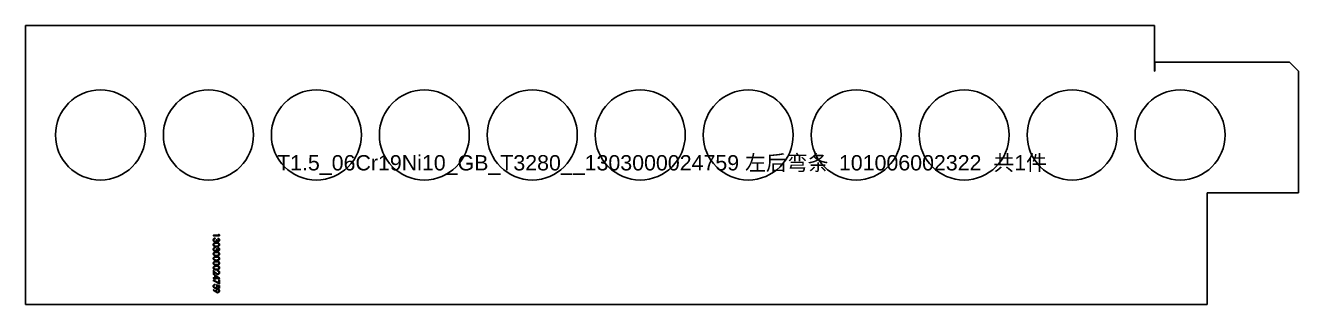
# Model space of a CAD drawing. Extents: x -16 to 22649, y -4599 to 814.
# Drawn here: x 210.8 to 635.3, y -2567.3 to -2474.4 of the extents above; entities that cross this region are included whole.
import ezdxf

# ---------------------------------------------------------------- set-up
doc = ezdxf.new("R2010")
doc.units = 0
doc.header["$MEASUREMENT"] = 0
doc.linetypes.add('CENTERX2', pattern=[20.32, 12.7, -2.54, 2.54, -2.54])
doc.layers.get('0').update_dxf_attribs({"linetype": 'CONTINUOUS'})
for name, color, linetype in [('1', 6, 'CENTERX2'), ('S1', 7, 'CONTINUOUS'), ('SLD-0', 7, 'CONTINUOUS')]:
    doc.layers.add(name, color=color, linetype=linetype)
doc.styles.get("Standard").update_dxf_attribs({"font": 'arial.ttf'})

# ---------------------------------------------------------------- blocks, each defined once
blk = doc.blocks.new('1303000024759_左后弯条_1010060')
at = {"layer": '1', "color": 6, "linetype": 'CONTINUOUS', "flags": 128}
for points in [[(-147.58, -11.74), (-147.58, -12.11), (-147.58, -12.11), (-149.58, -12.11), (-149.58, -12.11), (-149.58, -11.93), (-149.58, -11.93), (-147.78, -11.93), (-147.78, -11.93), (-147.78, -11.62), (-147.78, -11.62), (-147.58, -11.74)], [(-148.04, -13.11), (-148.04, -12.93), (-148.04, -12.93), (-147.98, -12.95), (-147.92, -12.97), (-147.87, -12.99), (-147.82, -13.01), (-147.77, -13.04), (-147.73, -13.07), (-147.69, -13.11), (-147.66, -13.15), (-147.63, -13.19), (-147.6, -13.23), (-147.58, -13.28), (-147.56, -13.32), (-147.54, -13.37), (-147.53, -13.42), (-147.53, -13.47), (-147.53, -13.53), (-147.53, -13.53), (-147.53, -13.6), (-147.54, -13.68), (-147.57, -13.75), (-147.6, -13.82), (-147.64, -13.89), (-147.68, -13.94), (-147.73, -13.99), (-147.79, -14.04), (-147.85, -14.07), (-147.92, -14.09), (-147.98, -14.11), (-148.05, -14.11), (-148.05, -14.11), (-148.11, -14.11), (-148.17, -14.1), (-148.23, -14.08), (-148.28, -14.05), (-148.33, -14.02), (-148.37, -13.98), (-148.42, -13.93), (-148.46, -13.88), (-148.46, -13.88), (-148.49, -13.94), (-148.53, -14), (-148.57, -14.05), (-148.63, -14.09), (-148.63, -14.09), (-148.67, -14.12), (-148.71, -14.15), (-148.75, -14.17), (-148.8, -14.18), (-148.84, -14.2), (-148.89, -14.21), (-148.93, -14.21), (-148.98, -14.21), (-148.98, -14.21), (-149.07, -14.21), (-149.15, -14.19), (-149.23, -14.16), (-149.31, -14.12), (-149.38, -14.07), (-149.44, -14.01), (-149.5, -13.95), (-149.54, -13.87), (-149.58, -13.79), (-149.61, -13.71), (-149.62, -13.62), (-149.63, -13.52), (-149.63, -13.52), (-149.63, -13.46), (-149.62, -13.4), (-149.61, -13.34), (-149.59, -13.28), (-149.57, -13.23), (-149.54, -13.18), (-149.51, -13.13), (-149.48, -13.08), (-149.44, -13.04), (-149.39, -13), (-149.35, -12.97), (-149.29, -12.94), (-149.24, -12.91), (-149.17, -12.89), (-149.11, -12.87), (-149.04, -12.85), (-149.04, -12.85), (-149.04, -13.03), (-149.04, -13.03), (-149.08, -13.05), (-149.13, -13.06), (-149.17, -13.08), (-149.2, -13.1), (-149.24, -13.12), (-149.27, -13.14), (-149.29, -13.17), (-149.32, -13.19), (-149.32, -13.19), (-149.34, -13.22), (-149.36, -13.26), (-149.38, -13.3), (-149.4, -13.34), (-149.41, -13.38), (-149.42, -13.43), (-149.42, -13.47), (-149.42, -13.52), (-149.42, -13.52), (-149.42, -13.58), (-149.42, -13.63), (-149.41, -13.68), (-149.39, -13.73), (-149.37, -13.78), (-149.35, -13.82), (-149.33, -13.86), (-149.3, -13.89), (-149.26, -13.93), (-149.23, -13.96), (-149.2, -13.98), (-149.16, -14), (-149.12, -14.01), (-149.08, -14.02), (-149.04, -14.03), (-149, -14.03), (-149, -14.03), (-148.94, -14.03), (-148.89, -14.02), (-148.84, -13.99), (-148.79, -13.96), (-148.74, -13.93), (-148.7, -13.88), (-148.67, -13.83), (-148.64, -13.78), (-148.63, -13.75), (-148.62, -13.71), (-148.61, -13.67), (-148.6, -13.63), (-148.59, -13.58), (-148.59, -13.53), (-148.58, -13.48), (-148.58, -13.42), (-148.58, -13.42), (-148.37, -13.42), (-148.37, -13.42), (-148.37, -13.49), (-148.36, -13.56), (-148.35, -13.63), (-148.32, -13.69), (-148.3, -13.75), (-148.27, -13.8), (-148.24, -13.84), (-148.2, -13.87), (-148.17, -13.9), (-148.13, -13.92), (-148.09, -13.93), (-148.04, -13.93), (-148.04, -13.93), (-148.01, -13.93), (-147.98, -13.92), (-147.95, -13.92), (-147.93, -13.9), (-147.9, -13.89), (-147.87, -13.87), (-147.85, -13.84), (-147.82, -13.82), (-147.8, -13.79), (-147.78, -13.76), (-147.77, -13.72), (-147.75, -13.69), (-147.74, -13.65), (-147.74, -13.61), (-147.73, -13.57), (-147.73, -13.53), (-147.73, -13.53), (-147.74, -13.46), (-147.75, -13.4), (-147.77, -13.34), (-147.8, -13.28), (-147.82, -13.26), (-147.84, -13.24), (-147.87, -13.21), (-147.9, -13.19), (-147.93, -13.17), (-147.96, -13.15), (-148, -13.13), (-148.04, -13.11)], [(-148.58, -14.39), (-148.48, -14.39), (-148.39, -14.4), (-148.31, -14.4), (-148.23, -14.41), (-148.15, -14.43), (-148.08, -14.44), (-148.02, -14.46), (-147.97, -14.48), (-147.91, -14.5), (-147.86, -14.52), (-147.82, -14.55), (-147.78, -14.58), (-147.74, -14.61), (-147.7, -14.64), (-147.67, -14.68), (-147.64, -14.72), (-147.61, -14.76), (-147.59, -14.8), (-147.57, -14.84), (-147.55, -14.88), (-147.54, -14.92), (-147.53, -14.97), (-147.53, -15.01), (-147.53, -15.06), (-147.53, -15.06), (-147.53, -15.11), (-147.53, -15.16), (-147.54, -15.2), (-147.55, -15.25), (-147.57, -15.29), (-147.59, -15.33), (-147.61, -15.37), (-147.64, -15.41), (-147.67, -15.45), (-147.7, -15.49), (-147.74, -15.52), (-147.78, -15.55), (-147.82, -15.58), (-147.87, -15.61), (-147.92, -15.64), (-147.98, -15.66), (-148.03, -15.68), (-148.1, -15.7), (-148.16, -15.72), (-148.24, -15.73), (-148.32, -15.74), (-148.4, -15.75), (-148.49, -15.75), (-148.58, -15.75), (-148.58, -15.75), (-148.67, -15.75), (-148.76, -15.75), (-148.84, -15.74), (-148.92, -15.73), (-148.99, -15.72), (-149.06, -15.7), (-149.12, -15.68), (-149.18, -15.66), (-149.23, -15.64), (-149.28, -15.61), (-149.33, -15.58), (-149.37, -15.55), (-149.41, -15.52), (-149.45, -15.49), (-149.49, -15.45), (-149.52, -15.41), (-149.54, -15.37), (-149.56, -15.33), (-149.58, -15.29), (-149.6, -15.25), (-149.61, -15.2), (-149.62, -15.16), (-149.63, -15.11), (-149.63, -15.06), (-149.63, -15.06), (-149.63, -15.01), (-149.62, -14.97), (-149.61, -14.92), (-149.6, -14.88), (-149.59, -14.84), (-149.57, -14.8), (-149.54, -14.76), (-149.52, -14.72), (-149.49, -14.68), (-149.46, -14.65), (-149.42, -14.61), (-149.38, -14.58), (-149.34, -14.55), (-149.29, -14.53), (-149.24, -14.5), (-149.19, -14.48), (-149.13, -14.46), (-149.07, -14.44), (-149, -14.43), (-148.93, -14.41), (-148.85, -14.4), (-148.76, -14.4), (-148.67, -14.39), (-148.58, -14.39)], [(-148.04, -16.19), (-148.04, -16.01), (-148.04, -16.01), (-147.98, -16.02), (-147.92, -16.04), (-147.87, -16.06), (-147.82, -16.09), (-147.77, -16.12), (-147.73, -16.15), (-147.69, -16.19), (-147.66, -16.22), (-147.63, -16.27), (-147.6, -16.31), (-147.58, -16.35), (-147.56, -16.4), (-147.54, -16.45), (-147.53, -16.5), (-147.53, -16.55), (-147.53, -16.6), (-147.53, -16.6), (-147.53, -16.68), (-147.54, -16.76), (-147.57, -16.83), (-147.6, -16.9), (-147.64, -16.96), (-147.68, -17.02), (-147.73, -17.07), (-147.79, -17.11), (-147.85, -17.15), (-147.92, -17.17), (-147.98, -17.18), (-148.05, -17.19), (-148.05, -17.19), (-148.11, -17.18), (-148.17, -17.17), (-148.23, -17.15), (-148.28, -17.13), (-148.33, -17.1), (-148.37, -17.06), (-148.42, -17.01), (-148.46, -16.95), (-148.46, -16.95), (-148.49, -17.02), (-148.53, -17.07), (-148.57, -17.13), (-148.63, -17.17), (-148.63, -17.17), (-148.67, -17.2), (-148.71, -17.22), (-148.75, -17.24), (-148.8, -17.26), (-148.84, -17.27), (-148.89, -17.28), (-148.93, -17.29), (-148.98, -17.29), (-148.98, -17.29), (-149.07, -17.28), (-149.15, -17.27), (-149.23, -17.24), (-149.31, -17.2), (-149.38, -17.15), (-149.44, -17.09), (-149.5, -17.02), (-149.54, -16.95), (-149.58, -16.87), (-149.61, -16.78), (-149.62, -16.69), (-149.63, -16.6), (-149.63, -16.6), (-149.63, -16.53), (-149.62, -16.47), (-149.61, -16.41), (-149.59, -16.36), (-149.57, -16.3), (-149.54, -16.25), (-149.51, -16.21), (-149.48, -16.16), (-149.44, -16.12), (-149.39, -16.08), (-149.35, -16.05), (-149.29, -16.02), (-149.24, -15.99), (-149.17, -15.97), (-149.11, -15.95), (-149.04, -15.93), (-149.04, -15.93), (-149.04, -16.11), (-149.04, -16.11), (-149.08, -16.13), (-149.13, -16.14), (-149.17, -16.16), (-149.2, -16.18), (-149.24, -16.2), (-149.27, -16.22), (-149.29, -16.24), (-149.32, -16.27), (-149.32, -16.27), (-149.34, -16.3), (-149.36, -16.34), (-149.38, -16.38), (-149.4, -16.42), (-149.41, -16.46), (-149.42, -16.5), (-149.42, -16.55), (-149.42, -16.6), (-149.42, -16.6), (-149.42, -16.66), (-149.42, -16.71), (-149.41, -16.76), (-149.39, -16.81), (-149.37, -16.85), (-149.35, -16.9), (-149.33, -16.93), (-149.3, -16.97), (-149.26, -17), (-149.23, -17.03), (-149.2, -17.06), (-149.16, -17.08), (-149.12, -17.09), (-149.08, -17.1), (-149.04, -17.11), (-149, -17.11), (-149, -17.11), (-148.94, -17.11), (-148.89, -17.09), (-148.84, -17.07), (-148.79, -17.04), (-148.74, -17), (-148.7, -16.96), (-148.67, -16.91), (-148.64, -16.86), (-148.63, -16.82), (-148.62, -16.79), (-148.61, -16.75), (-148.6, -16.71), (-148.59, -16.66), (-148.59, -16.61), (-148.58, -16.55), (-148.58, -16.5), (-148.58, -16.5), (-148.37, -16.5), (-148.37, -16.5), (-148.37, -16.57), (-148.36, -16.64), (-148.35, -16.71), (-148.32, -16.77), (-148.3, -16.83), (-148.27, -16.88), (-148.24, -16.92), (-148.2, -16.95), (-148.17, -16.98), (-148.13, -16.99), (-148.09, -17), (-148.04, -17.01), (-148.04, -17.01), (-148.01, -17.01), (-147.98, -17), (-147.95, -16.99), (-147.93, -16.98), (-147.9, -16.96), (-147.87, -16.94), (-147.85, -16.92), (-147.82, -16.89), (-147.8, -16.86), (-147.78, -16.83), (-147.77, -16.8), (-147.75, -16.76), (-147.74, -16.73), (-147.74, -16.69), (-147.73, -16.65), (-147.73, -16.61), (-147.73, -16.61), (-147.74, -16.54), (-147.75, -16.47), (-147.77, -16.42), (-147.8, -16.36), (-147.82, -16.34), (-147.84, -16.31), (-147.87, -16.29), (-147.9, -16.27), (-147.93, -16.25), (-147.96, -16.23), (-148, -16.21), (-148.04, -16.19)], [(-148.58, -14.57), (-148.66, -14.57), (-148.73, -14.58), (-148.8, -14.58), (-148.87, -14.59), (-148.93, -14.6), (-148.98, -14.61), (-149.03, -14.62), (-149.08, -14.63), (-149.12, -14.65), (-149.16, -14.67), (-149.19, -14.69), (-149.23, -14.71), (-149.26, -14.73), (-149.29, -14.76), (-149.31, -14.79), (-149.34, -14.81), (-149.37, -14.88), (-149.4, -14.94), (-149.42, -15), (-149.42, -15.07), (-149.42, -15.07), (-149.42, -15.13), (-149.4, -15.2), (-149.38, -15.26), (-149.34, -15.32), (-149.31, -15.35), (-149.29, -15.37), (-149.26, -15.4), (-149.23, -15.42), (-149.2, -15.44), (-149.16, -15.46), (-149.12, -15.48), (-149.08, -15.5), (-149.08, -15.5), (-149.03, -15.51), (-148.97, -15.53), (-148.91, -15.54), (-148.85, -15.55), (-148.79, -15.56), (-148.72, -15.57), (-148.65, -15.57), (-148.58, -15.57), (-148.58, -15.57), (-148.51, -15.57), (-148.44, -15.57), (-148.37, -15.56), (-148.31, -15.56), (-148.25, -15.55), (-148.19, -15.53), (-148.14, -15.52), (-148.09, -15.5), (-148.05, -15.49), (-148.01, -15.47), (-147.97, -15.45), (-147.93, -15.42), (-147.9, -15.4), (-147.87, -15.37), (-147.84, -15.35), (-147.82, -15.32), (-147.78, -15.26), (-147.75, -15.2), (-147.74, -15.13), (-147.73, -15.07), (-147.73, -15.07), (-147.74, -15), (-147.75, -14.94), (-147.78, -14.87), (-147.82, -14.81), (-147.84, -14.79), (-147.87, -14.76), (-147.9, -14.73), (-147.93, -14.71), (-147.96, -14.69), (-148, -14.67), (-148.03, -14.65), (-148.08, -14.63), (-148.12, -14.62), (-148.17, -14.61), (-148.23, -14.6), (-148.29, -14.59), (-148.35, -14.58), (-148.42, -14.58), (-148.5, -14.57), (-148.58, -14.57)], [(-148.58, -17.47), (-148.48, -17.47), (-148.39, -17.47), (-148.31, -17.48), (-148.23, -17.49), (-148.15, -17.5), (-148.08, -17.52), (-148.02, -17.53), (-147.97, -17.55), (-147.91, -17.58), (-147.86, -17.6), (-147.82, -17.63), (-147.78, -17.66), (-147.74, -17.69), (-147.7, -17.72), (-147.67, -17.76), (-147.64, -17.79), (-147.61, -17.83), (-147.59, -17.87), (-147.57, -17.91), (-147.55, -17.96), (-147.54, -18), (-147.53, -18.05), (-147.53, -18.09), (-147.53, -18.14), (-147.53, -18.14), (-147.53, -18.19), (-147.53, -18.23), (-147.54, -18.28), (-147.55, -18.32), (-147.57, -18.37), (-147.59, -18.41), (-147.61, -18.45), (-147.64, -18.49), (-147.67, -18.53), (-147.7, -18.56), (-147.74, -18.6), (-147.78, -18.63), (-147.82, -18.66), (-147.87, -18.69), (-147.92, -18.71), (-147.98, -18.74), (-148.03, -18.76), (-148.1, -18.78), (-148.16, -18.79), (-148.24, -18.81), (-148.32, -18.82), (-148.4, -18.82), (-148.49, -18.83), (-148.58, -18.83), (-148.58, -18.83), (-148.67, -18.83), (-148.76, -18.82), (-148.84, -18.82), (-148.92, -18.81), (-148.99, -18.79), (-149.06, -18.78), (-149.12, -18.76), (-149.18, -18.74), (-149.23, -18.71), (-149.28, -18.69), (-149.33, -18.66), (-149.37, -18.63), (-149.41, -18.6), (-149.45, -18.56), (-149.49, -18.53), (-149.52, -18.49), (-149.54, -18.45), (-149.56, -18.41), (-149.58, -18.37), (-149.6, -18.32), (-149.61, -18.28), (-149.62, -18.23), (-149.63, -18.19), (-149.63, -18.14), (-149.63, -18.14), (-149.63, -18.09), (-149.62, -18.05), (-149.61, -18), (-149.6, -17.96), (-149.59, -17.91), (-149.57, -17.87), (-149.54, -17.83), (-149.52, -17.79), (-149.49, -17.76), (-149.46, -17.72), (-149.42, -17.69), (-149.38, -17.66), (-149.34, -17.63), (-149.29, -17.6), (-149.24, -17.58), (-149.19, -17.56), (-149.13, -17.54), (-149.07, -17.52), (-149, -17.5), (-148.93, -17.49), (-148.85, -17.48), (-148.76, -17.47), (-148.67, -17.47), (-148.58, -17.47)], [(-148.58, -19.01), (-148.48, -19.01), (-148.39, -19.01), (-148.31, -19.02), (-148.23, -19.03), (-148.15, -19.04), (-148.08, -19.06), (-148.02, -19.07), (-147.97, -19.09), (-147.91, -19.11), (-147.86, -19.14), (-147.82, -19.17), (-147.78, -19.19), (-147.74, -19.23), (-147.7, -19.26), (-147.67, -19.29), (-147.64, -19.33), (-147.61, -19.37), (-147.59, -19.41), (-147.57, -19.45), (-147.55, -19.5), (-147.54, -19.54), (-147.53, -19.58), (-147.53, -19.63), (-147.53, -19.68), (-147.53, -19.68), (-147.53, -19.72), (-147.53, -19.77), (-147.54, -19.82), (-147.55, -19.86), (-147.57, -19.9), (-147.59, -19.95), (-147.61, -19.99), (-147.64, -20.03), (-147.67, -20.07), (-147.7, -20.1), (-147.74, -20.14), (-147.78, -20.17), (-147.82, -20.2), (-147.87, -20.23), (-147.92, -20.25), (-147.98, -20.28), (-148.03, -20.3), (-148.1, -20.32), (-148.16, -20.33), (-148.24, -20.34), (-148.32, -20.35), (-148.4, -20.36), (-148.49, -20.37), (-148.58, -20.37), (-148.58, -20.37), (-148.67, -20.37), (-148.76, -20.36), (-148.84, -20.35), (-148.92, -20.34), (-148.99, -20.33), (-149.06, -20.32), (-149.12, -20.3), (-149.18, -20.28), (-149.23, -20.25), (-149.28, -20.23), (-149.33, -20.2), (-149.37, -20.17), (-149.41, -20.14), (-149.45, -20.1), (-149.49, -20.07), (-149.52, -20.03), (-149.54, -19.99), (-149.56, -19.95), (-149.58, -19.9), (-149.6, -19.86), (-149.61, -19.82), (-149.62, -19.77), (-149.63, -19.72), (-149.63, -19.68), (-149.63, -19.68), (-149.63, -19.63), (-149.62, -19.58), (-149.61, -19.54), (-149.6, -19.5), (-149.59, -19.45), (-149.57, -19.41), (-149.54, -19.37), (-149.52, -19.33), (-149.49, -19.3), (-149.46, -19.26), (-149.42, -19.23), (-149.38, -19.2), (-149.34, -19.17), (-149.29, -19.14), (-149.24, -19.12), (-149.19, -19.09), (-149.13, -19.07), (-149.07, -19.06), (-149, -19.04), (-148.93, -19.03), (-148.85, -19.02), (-148.76, -19.01), (-148.67, -19.01), (-148.58, -19.01)], [(-148.58, -20.55), (-148.48, -20.55), (-148.39, -20.55), (-148.31, -20.56), (-148.23, -20.57), (-148.15, -20.58), (-148.08, -20.59), (-148.02, -20.61), (-147.97, -20.63), (-147.91, -20.65), (-147.86, -20.68), (-147.82, -20.7), (-147.78, -20.73), (-147.74, -20.76), (-147.7, -20.8), (-147.67, -20.83), (-147.64, -20.87), (-147.61, -20.91), (-147.59, -20.95), (-147.57, -20.99), (-147.55, -21.03), (-147.54, -21.08), (-147.53, -21.12), (-147.53, -21.17), (-147.53, -21.22), (-147.53, -21.22), (-147.53, -21.26), (-147.53, -21.31), (-147.54, -21.36), (-147.55, -21.4), (-147.57, -21.44), (-147.59, -21.48), (-147.61, -21.53), (-147.64, -21.57), (-147.67, -21.6), (-147.7, -21.64), (-147.74, -21.67), (-147.78, -21.71), (-147.82, -21.74), (-147.87, -21.76), (-147.92, -21.79), (-147.98, -21.81), (-148.03, -21.84), (-148.1, -21.85), (-148.16, -21.87), (-148.24, -21.88), (-148.32, -21.89), (-148.4, -21.9), (-148.49, -21.9), (-148.58, -21.91), (-148.58, -21.91), (-148.67, -21.9), (-148.76, -21.9), (-148.84, -21.89), (-148.92, -21.88), (-148.99, -21.87), (-149.06, -21.85), (-149.12, -21.84), (-149.18, -21.82), (-149.23, -21.79), (-149.28, -21.77), (-149.33, -21.74), (-149.37, -21.71), (-149.41, -21.68), (-149.45, -21.64), (-149.49, -21.61), (-149.52, -21.57), (-149.54, -21.53), (-149.56, -21.49), (-149.58, -21.44), (-149.6, -21.4), (-149.61, -21.36), (-149.62, -21.31), (-149.63, -21.26), (-149.63, -21.22), (-149.63, -21.22), (-149.63, -21.17), (-149.62, -21.12), (-149.61, -21.08), (-149.6, -21.03), (-149.59, -20.99), (-149.57, -20.95), (-149.54, -20.91), (-149.52, -20.87), (-149.49, -20.83), (-149.46, -20.8), (-149.42, -20.77), (-149.38, -20.74), (-149.34, -20.71), (-149.29, -20.68), (-149.24, -20.65), (-149.19, -20.63), (-149.13, -20.61), (-149.07, -20.59), (-149, -20.58), (-148.93, -20.57), (-148.85, -20.56), (-148.76, -20.55), (-148.67, -20.55), (-148.58, -20.55)], [(-148.58, -17.65), (-148.66, -17.65), (-148.73, -17.65), (-148.8, -17.66), (-148.87, -17.66), (-148.93, -17.67), (-148.98, -17.68), (-149.03, -17.7), (-149.08, -17.71), (-149.12, -17.73), (-149.16, -17.74), (-149.19, -17.76), (-149.23, -17.79), (-149.26, -17.81), (-149.29, -17.83), (-149.31, -17.86), (-149.34, -17.89), (-149.37, -17.95), (-149.4, -18.01), (-149.42, -18.08), (-149.42, -18.14), (-149.42, -18.14), (-149.42, -18.21), (-149.4, -18.27), (-149.38, -18.34), (-149.34, -18.4), (-149.31, -18.42), (-149.29, -18.45), (-149.26, -18.48), (-149.23, -18.5), (-149.2, -18.52), (-149.16, -18.54), (-149.12, -18.56), (-149.08, -18.57), (-149.08, -18.57), (-149.03, -18.59), (-148.97, -18.61), (-148.91, -18.62), (-148.85, -18.63), (-148.79, -18.64), (-148.72, -18.64), (-148.65, -18.65), (-148.58, -18.65), (-148.58, -18.65), (-148.51, -18.65), (-148.44, -18.65), (-148.37, -18.64), (-148.31, -18.63), (-148.25, -18.62), (-148.19, -18.61), (-148.14, -18.6), (-148.09, -18.58), (-148.05, -18.56), (-148.01, -18.54), (-147.97, -18.52), (-147.93, -18.5), (-147.9, -18.48), (-147.87, -18.45), (-147.84, -18.42), (-147.82, -18.4), (-147.78, -18.33), (-147.75, -18.27), (-147.74, -18.21), (-147.73, -18.14), (-147.73, -18.14), (-147.74, -18.08), (-147.75, -18.01), (-147.78, -17.95), (-147.82, -17.89), (-147.84, -17.86), (-147.87, -17.84), (-147.9, -17.81), (-147.93, -17.79), (-147.96, -17.77), (-148, -17.75), (-148.03, -17.73), (-148.08, -17.71), (-148.12, -17.7), (-148.17, -17.68), (-148.23, -17.67), (-148.29, -17.66), (-148.35, -17.66), (-148.42, -17.65), (-148.5, -17.65), (-148.58, -17.65)], [(-148.58, -19.19), (-148.66, -19.19), (-148.73, -19.19), (-148.8, -19.2), (-148.87, -19.2), (-148.93, -19.21), (-148.98, -19.22), (-149.03, -19.23), (-149.08, -19.25), (-149.12, -19.27), (-149.16, -19.28), (-149.19, -19.3), (-149.23, -19.32), (-149.26, -19.35), (-149.29, -19.37), (-149.31, -19.4), (-149.34, -19.43), (-149.37, -19.49), (-149.4, -19.55), (-149.42, -19.62), (-149.42, -19.68), (-149.42, -19.68), (-149.42, -19.75), (-149.4, -19.81), (-149.38, -19.87), (-149.34, -19.93), (-149.31, -19.96), (-149.29, -19.99), (-149.26, -20.01), (-149.23, -20.04), (-149.2, -20.06), (-149.16, -20.08), (-149.12, -20.1), (-149.08, -20.11), (-149.08, -20.11), (-149.03, -20.13), (-148.97, -20.15), (-148.91, -20.16), (-148.85, -20.17), (-148.79, -20.18), (-148.72, -20.18), (-148.65, -20.19), (-148.58, -20.19), (-148.58, -20.19), (-148.51, -20.19), (-148.44, -20.18), (-148.37, -20.18), (-148.31, -20.17), (-148.25, -20.16), (-148.19, -20.15), (-148.14, -20.14), (-148.09, -20.12), (-148.05, -20.1), (-148.01, -20.08), (-147.97, -20.06), (-147.93, -20.04), (-147.9, -20.02), (-147.87, -19.99), (-147.84, -19.96), (-147.82, -19.93), (-147.78, -19.87), (-147.75, -19.81), (-147.74, -19.75), (-147.73, -19.68), (-147.73, -19.68), (-147.74, -19.62), (-147.75, -19.55), (-147.78, -19.49), (-147.82, -19.43), (-147.84, -19.4), (-147.87, -19.37), (-147.9, -19.35), (-147.93, -19.33), (-147.96, -19.3), (-148, -19.28), (-148.03, -19.27), (-148.08, -19.25), (-148.12, -19.23), (-148.17, -19.22), (-148.23, -19.21), (-148.29, -19.2), (-148.35, -19.2), (-148.42, -19.19), (-148.5, -19.19), (-148.58, -19.19)], [(-148.58, -20.73), (-148.66, -20.73), (-148.73, -20.73), (-148.8, -20.73), (-148.87, -20.74), (-148.93, -20.75), (-148.98, -20.76), (-149.03, -20.77), (-149.08, -20.79), (-149.12, -20.8), (-149.16, -20.82), (-149.19, -20.84), (-149.23, -20.86), (-149.26, -20.89), (-149.29, -20.91), (-149.31, -20.94), (-149.34, -20.97), (-149.37, -21.03), (-149.4, -21.09), (-149.42, -21.16), (-149.42, -21.22), (-149.42, -21.22), (-149.42, -21.29), (-149.4, -21.35), (-149.38, -21.41), (-149.34, -21.47), (-149.31, -21.5), (-149.29, -21.53), (-149.26, -21.55), (-149.23, -21.58), (-149.2, -21.6), (-149.16, -21.62), (-149.12, -21.63), (-149.08, -21.65), (-149.08, -21.65), (-149.03, -21.67), (-148.97, -21.68), (-148.91, -21.7), (-148.85, -21.71), (-148.79, -21.72), (-148.72, -21.72), (-148.65, -21.72), (-148.58, -21.73), (-148.58, -21.73), (-148.51, -21.72), (-148.44, -21.72), (-148.37, -21.72), (-148.31, -21.71), (-148.25, -21.7), (-148.19, -21.69), (-148.14, -21.67), (-148.09, -21.66), (-148.05, -21.64), (-148.01, -21.62), (-147.97, -21.6), (-147.93, -21.58), (-147.9, -21.55), (-147.87, -21.53), (-147.84, -21.5), (-147.82, -21.47), (-147.78, -21.41), (-147.75, -21.35), (-147.74, -21.29), (-147.73, -21.22), (-147.73, -21.22), (-147.74, -21.16), (-147.75, -21.09), (-147.78, -21.03), (-147.82, -20.97), (-147.84, -20.94), (-147.87, -20.91), (-147.9, -20.89), (-147.93, -20.86), (-147.96, -20.84), (-148, -20.82), (-148.03, -20.8), (-148.08, -20.79), (-148.12, -20.77), (-148.17, -20.76), (-148.23, -20.75), (-148.29, -20.74), (-148.35, -20.73), (-148.42, -20.73), (-148.5, -20.73), (-148.58, -20.73)], [(-148.58, -22.08), (-148.48, -22.09), (-148.39, -22.09), (-148.31, -22.1), (-148.23, -22.11), (-148.15, -22.12), (-148.08, -22.13), (-148.02, -22.15), (-147.97, -22.17), (-147.91, -22.19), (-147.86, -22.22), (-147.82, -22.24), (-147.78, -22.27), (-147.74, -22.3), (-147.7, -22.34), (-147.67, -22.37), (-147.64, -22.41), (-147.61, -22.45), (-147.59, -22.49), (-147.57, -22.53), (-147.55, -22.57), (-147.54, -22.62), (-147.53, -22.66), (-147.53, -22.71), (-147.53, -22.75), (-147.53, -22.75), (-147.53, -22.8), (-147.53, -22.85), (-147.54, -22.89), (-147.55, -22.94), (-147.57, -22.98), (-147.59, -23.02), (-147.61, -23.06), (-147.64, -23.1), (-147.67, -23.14), (-147.7, -23.18), (-147.74, -23.21), (-147.78, -23.24), (-147.82, -23.27), (-147.87, -23.3), (-147.92, -23.33), (-147.98, -23.35), (-148.03, -23.37), (-148.1, -23.39), (-148.16, -23.41), (-148.24, -23.42), (-148.32, -23.43), (-148.4, -23.44), (-148.49, -23.44), (-148.58, -23.44), (-148.58, -23.44), (-148.67, -23.44), (-148.76, -23.44), (-148.84, -23.43), (-148.92, -23.42), (-148.99, -23.41), (-149.06, -23.39), (-149.12, -23.38), (-149.18, -23.35), (-149.23, -23.33), (-149.28, -23.3), (-149.33, -23.28), (-149.37, -23.25), (-149.41, -23.21), (-149.45, -23.18), (-149.49, -23.14), (-149.52, -23.11), (-149.54, -23.07), (-149.56, -23.02), (-149.58, -22.98), (-149.6, -22.94), (-149.61, -22.89), (-149.62, -22.85), (-149.63, -22.8), (-149.63, -22.75), (-149.63, -22.75), (-149.63, -22.71), (-149.62, -22.66), (-149.61, -22.62), (-149.6, -22.57), (-149.59, -22.53), (-149.57, -22.49), (-149.54, -22.45), (-149.52, -22.41), (-149.49, -22.37), (-149.46, -22.34), (-149.42, -22.3), (-149.38, -22.27), (-149.34, -22.24), (-149.29, -22.22), (-149.24, -22.19), (-149.19, -22.17), (-149.13, -22.15), (-149.07, -22.13), (-149, -22.12), (-148.93, -22.11), (-148.85, -22.1), (-148.76, -22.09), (-148.67, -22.09), (-148.58, -22.08)], [(-148.19, -23.88), (-148.19, -23.7), (-148.19, -23.7), (-148.12, -23.71), (-148.05, -23.72), (-147.99, -23.73), (-147.93, -23.75), (-147.87, -23.78), (-147.81, -23.81), (-147.76, -23.85), (-147.71, -23.89), (-147.67, -23.94), (-147.63, -23.99), (-147.6, -24.05), (-147.57, -24.1), (-147.55, -24.16), (-147.54, -24.22), (-147.53, -24.29), (-147.53, -24.35), (-147.53, -24.35), (-147.53, -24.42), (-147.54, -24.48), (-147.55, -24.54), (-147.57, -24.6), (-147.6, -24.65), (-147.63, -24.7), (-147.66, -24.75), (-147.7, -24.79), (-147.75, -24.83), (-147.8, -24.86), (-147.84, -24.89), (-147.9, -24.92), (-147.95, -24.93), (-148, -24.95), (-148.06, -24.95), (-148.12, -24.96), (-148.12, -24.96), (-148.2, -24.95), (-148.28, -24.94), (-148.36, -24.91), (-148.44, -24.87), (-148.48, -24.85), (-148.52, -24.82), (-148.56, -24.79), (-148.61, -24.75), (-148.66, -24.71), (-148.72, -24.66), (-148.78, -24.61), (-148.84, -24.55), (-148.84, -24.55), (-149.37, -24.05), (-149.37, -24.05), (-149.37, -24.98), (-149.37, -24.98), (-149.58, -24.98), (-149.58, -24.98), (-149.58, -23.62), (-149.58, -23.62), (-148.75, -24.4), (-148.75, -24.4), (-148.69, -24.46), (-148.63, -24.51), (-148.58, -24.55), (-148.54, -24.59), (-148.49, -24.63), (-148.45, -24.66), (-148.42, -24.69), (-148.39, -24.71), (-148.33, -24.74), (-148.26, -24.76), (-148.2, -24.77), (-148.14, -24.78), (-148.14, -24.78), (-148.1, -24.78), (-148.06, -24.77), (-148.02, -24.76), (-147.98, -24.75), (-147.95, -24.73), (-147.91, -24.71), (-147.88, -24.68), (-147.85, -24.65), (-147.82, -24.62), (-147.8, -24.58), (-147.78, -24.55), (-147.76, -24.51), (-147.75, -24.47), (-147.74, -24.43), (-147.73, -24.39), (-147.73, -24.34), (-147.73, -24.34), (-147.73, -24.3), (-147.74, -24.25), (-147.75, -24.21), (-147.76, -24.17), (-147.78, -24.13), (-147.8, -24.09), (-147.82, -24.06), (-147.85, -24.02), (-147.88, -23.99), (-147.92, -23.97), (-147.96, -23.94), (-148, -23.92), (-148.04, -23.91), (-148.09, -23.9), (-148.14, -23.89), (-148.19, -23.88)], [(-147.53, -26.25), (-147.53, -26.29), (-147.53, -26.29), (-148.91, -26.29), (-148.91, -26.29), (-148.91, -26.52), (-148.91, -26.52), (-149.12, -26.52), (-149.12, -26.52), (-149.12, -26.29), (-149.12, -26.29), (-149.58, -26.29), (-149.58, -26.29), (-149.58, -26.11), (-149.58, -26.11), (-149.12, -26.11), (-149.12, -26.11), (-149.12, -25.16), (-149.12, -25.16), (-147.53, -26.25)], [(-148.58, -22.26), (-148.66, -22.27), (-148.73, -22.27), (-148.8, -22.27), (-148.87, -22.28), (-148.93, -22.29), (-148.98, -22.3), (-149.03, -22.31), (-149.08, -22.33), (-149.12, -22.34), (-149.16, -22.36), (-149.19, -22.38), (-149.23, -22.4), (-149.26, -22.43), (-149.29, -22.45), (-149.31, -22.48), (-149.34, -22.51), (-149.37, -22.57), (-149.4, -22.63), (-149.42, -22.69), (-149.42, -22.76), (-149.42, -22.76), (-149.42, -22.83), (-149.4, -22.89), (-149.38, -22.95), (-149.34, -23.01), (-149.31, -23.04), (-149.29, -23.07), (-149.26, -23.09), (-149.23, -23.11), (-149.2, -23.14), (-149.16, -23.16), (-149.12, -23.17), (-149.08, -23.19), (-149.08, -23.19), (-149.03, -23.21), (-148.97, -23.22), (-148.91, -23.23), (-148.85, -23.25), (-148.79, -23.25), (-148.72, -23.26), (-148.65, -23.26), (-148.58, -23.26), (-148.58, -23.26), (-148.51, -23.26), (-148.44, -23.26), (-148.37, -23.25), (-148.31, -23.25), (-148.25, -23.24), (-148.19, -23.23), (-148.14, -23.21), (-148.09, -23.2), (-148.05, -23.18), (-148.01, -23.16), (-147.97, -23.14), (-147.93, -23.12), (-147.9, -23.09), (-147.87, -23.07), (-147.84, -23.04), (-147.82, -23.01), (-147.78, -22.95), (-147.75, -22.89), (-147.74, -22.82), (-147.73, -22.76), (-147.73, -22.76), (-147.74, -22.69), (-147.75, -22.63), (-147.78, -22.57), (-147.82, -22.51), (-147.84, -22.48), (-147.87, -22.45), (-147.9, -22.43), (-147.93, -22.4), (-147.96, -22.38), (-148, -22.36), (-148.03, -22.34), (-148.08, -22.33), (-148.12, -22.31), (-148.17, -22.3), (-148.23, -22.29), (-148.29, -22.28), (-148.35, -22.27), (-148.42, -22.27), (-148.5, -22.27), (-148.58, -22.26)], [(-147.58, -26.83), (-147.58, -28.06), (-147.58, -28.06), (-149.63, -27.01), (-149.63, -27.01), (-149.54, -26.85), (-149.54, -26.85), (-147.78, -27.76), (-147.78, -27.76), (-147.78, -26.83), (-147.78, -26.83), (-147.58, -26.83)], [(-147.58, -29.5), (-147.78, -29.5), (-147.78, -29.5), (-147.78, -28.81), (-147.78, -28.81), (-148.31, -28.71), (-148.31, -28.71), (-148.29, -28.77), (-148.28, -28.83), (-148.27, -28.89), (-148.27, -28.94), (-148.27, -28.94), (-148.27, -29.01), (-148.28, -29.07), (-148.3, -29.13), (-148.32, -29.19), (-148.34, -29.25), (-148.37, -29.3), (-148.41, -29.35), (-148.45, -29.39), (-148.5, -29.44), (-148.55, -29.47), (-148.61, -29.5), (-148.66, -29.53), (-148.72, -29.55), (-148.79, -29.56), (-148.85, -29.57), (-148.92, -29.57), (-148.92, -29.57), (-148.97, -29.57), (-149.02, -29.57), (-149.07, -29.56), (-149.11, -29.55), (-149.16, -29.54), (-149.2, -29.52), (-149.25, -29.5), (-149.29, -29.48), (-149.33, -29.46), (-149.36, -29.43), (-149.4, -29.4), (-149.43, -29.37), (-149.46, -29.34), (-149.49, -29.31), (-149.52, -29.27), (-149.54, -29.23), (-149.56, -29.19), (-149.58, -29.15), (-149.59, -29.11), (-149.61, -29.07), (-149.62, -29.02), (-149.62, -28.97), (-149.63, -28.92), (-149.63, -28.87), (-149.63, -28.87), (-149.63, -28.81), (-149.62, -28.76), (-149.61, -28.7), (-149.59, -28.65), (-149.57, -28.6), (-149.54, -28.55), (-149.51, -28.51), (-149.47, -28.46), (-149.43, -28.42), (-149.39, -28.39), (-149.34, -28.36), (-149.29, -28.33), (-149.24, -28.31), (-149.18, -28.29), (-149.13, -28.27), (-149.06, -28.26), (-149.06, -28.26), (-149.06, -28.44), (-149.06, -28.44), (-149.12, -28.46), (-149.17, -28.48), (-149.22, -28.5), (-149.26, -28.53), (-149.29, -28.56), (-149.32, -28.59), (-149.35, -28.64), (-149.38, -28.68), (-149.4, -28.73), (-149.41, -28.78), (-149.42, -28.83), (-149.42, -28.89), (-149.42, -28.89), (-149.42, -28.94), (-149.41, -28.99), (-149.4, -29.03), (-149.39, -29.08), (-149.37, -29.12), (-149.34, -29.16), (-149.31, -29.2), (-149.28, -29.24), (-149.24, -29.28), (-149.2, -29.31), (-149.16, -29.33), (-149.12, -29.36), (-149.07, -29.37), (-149.02, -29.38), (-148.97, -29.39), (-148.92, -29.39), (-148.92, -29.39), (-148.87, -29.39), (-148.82, -29.38), (-148.78, -29.37), (-148.74, -29.36), (-148.7, -29.34), (-148.66, -29.32), (-148.63, -29.29), (-148.6, -29.26), (-148.57, -29.23), (-148.54, -29.19), (-148.52, -29.15), (-148.51, -29.11), (-148.49, -29.06), (-148.48, -29.01), (-148.48, -28.96), (-148.47, -28.91), (-148.47, -28.91), (-148.48, -28.86), (-148.48, -28.81), (-148.49, -28.76), (-148.5, -28.71), (-148.51, -28.65), (-148.53, -28.59), (-148.55, -28.53), (-148.58, -28.47), (-148.58, -28.47), (-147.58, -28.67), (-147.58, -28.67), (-147.58, -29.5)], [(-148.91, -26.11), (-148.04, -26.11), (-148.04, -26.11), (-148.91, -25.51), (-148.91, -25.51), (-148.91, -26.11)], [(-149.63, -30.21), (-149.53, -30.07), (-149.53, -30.07), (-148.72, -30.63), (-148.72, -30.63), (-148.73, -30.52), (-148.73, -30.42), (-148.73, -30.42), (-148.73, -30.35), (-148.72, -30.29), (-148.71, -30.23), (-148.69, -30.18), (-148.66, -30.13), (-148.63, -30.08), (-148.6, -30.03), (-148.56, -29.98), (-148.52, -29.94), (-148.47, -29.9), (-148.42, -29.87), (-148.37, -29.85), (-148.32, -29.83), (-148.26, -29.81), (-148.2, -29.81), (-148.14, -29.8), (-148.14, -29.8), (-148.05, -29.81), (-147.98, -29.82), (-147.9, -29.85), (-147.83, -29.88), (-147.76, -29.93), (-147.7, -29.98), (-147.65, -30.05), (-147.61, -30.12), (-147.57, -30.19), (-147.55, -30.27), (-147.53, -30.36), (-147.53, -30.44), (-147.53, -30.44), (-147.53, -30.52), (-147.55, -30.6), (-147.57, -30.68), (-147.61, -30.75), (-147.65, -30.82), (-147.7, -30.88), (-147.76, -30.93), (-147.83, -30.98), (-147.91, -31.01), (-147.98, -31.04), (-148.06, -31.05), (-148.14, -31.06), (-148.14, -31.06), (-148.2, -31.06), (-148.27, -31.05), (-148.33, -31.03), (-148.4, -31.01), (-148.44, -31), (-148.47, -30.98), (-148.51, -30.96), (-148.55, -30.94), (-148.59, -30.92), (-148.64, -30.89), (-148.68, -30.86), (-148.73, -30.83), (-148.73, -30.83), (-149.63, -30.21)], [(-148.53, -30.45), (-148.52, -30.5), (-148.52, -30.54), (-148.51, -30.58), (-148.5, -30.62), (-148.48, -30.66), (-148.46, -30.7), (-148.44, -30.73), (-148.41, -30.76), (-148.38, -30.79), (-148.35, -30.81), (-148.32, -30.83), (-148.28, -30.85), (-148.25, -30.86), (-148.21, -30.87), (-148.17, -30.88), (-148.13, -30.88), (-148.13, -30.88), (-148.09, -30.88), (-148.05, -30.87), (-148.01, -30.86), (-147.98, -30.85), (-147.94, -30.83), (-147.91, -30.81), (-147.88, -30.78), (-147.85, -30.75), (-147.82, -30.71), (-147.8, -30.68), (-147.78, -30.64), (-147.76, -30.6), (-147.75, -30.56), (-147.74, -30.52), (-147.73, -30.48), (-147.73, -30.43), (-147.73, -30.43), (-147.73, -30.38), (-147.74, -30.34), (-147.75, -30.3), (-147.76, -30.26), (-147.78, -30.22), (-147.8, -30.18), (-147.82, -30.15), (-147.85, -30.11), (-147.88, -30.08), (-147.91, -30.06), (-147.94, -30.03), (-147.98, -30.02), (-148.01, -30), (-148.05, -29.99), (-148.09, -29.98), (-148.13, -29.98), (-148.13, -29.98), (-148.17, -29.98), (-148.21, -29.99), (-148.25, -30), (-148.28, -30.02), (-148.32, -30.04), (-148.35, -30.06), (-148.38, -30.09), (-148.41, -30.12), (-148.44, -30.15), (-148.46, -30.19), (-148.48, -30.23), (-148.5, -30.27), (-148.51, -30.31), (-148.52, -30.36), (-148.52, -30.4), (-148.53, -30.45)]]:
    blk.add_lwpolyline(points, dxfattribs=at)
at = {"layer": 'SLD-0', "linetype": 'CONTINUOUS'}
for p, q in [((-212.25, 57.96), (-212.25, -35)), ((164.25, 57.96), (-212.25, 57.96)), ((164.25, 57.96), (164.25, 42.73)), ((164.35, 42.73), (164.25, 42.73)), ((164.35, 45.73), (164.35, 42.73)), ((164.35, 45.73), (209.25, 45.73)), ((212.25, 42.73), (209.25, 45.73)), ((212.25, 42.73), (212.25, 2.23)), ((181.75, 2.23), (212.25, 2.23)), ((181.75, -35), (181.75, 2.23)), ((181.75, -35), (-212.25, -35))]:
    blk.add_line(p, q, dxfattribs=at)
for centre in [(-187.25, 21.48), (-151.25, 21.48), (-115.25, 21.48), (-79.25, 21.48), (-43.25, 21.48), (-7.25, 21.48), (28.75, 21.48), (64.75, 21.48), (100.75, 21.48), (136.75, 21.48), (172.75, 21.48)]:
    blk.add_circle(centre, 15, dxfattribs=at)
at = {"layer": 'S1', "color": 3, "insert": (0, 11.48), "char_height": 5.1, "attachment_point": 5}
blk.add_mtext('T1.5_06Cr19Ni10_GB_T3280__1303000024759 {\\fSimSun|b0|i0|c134|p2;左后弯条 }101006002322  {\\fSimSun|b0|i0|c134|p2;共}1{\\fSimSun|b0|i0|c134|p2;件}', dxfattribs=at)

msp = doc.modelspace()

# ---------------------------------------------------------------- block references
msp.add_blockref('1303000024759_左后弯条_1010060', (423.01364, -2532.31577))

doc.saveas('drawing.dxf')
